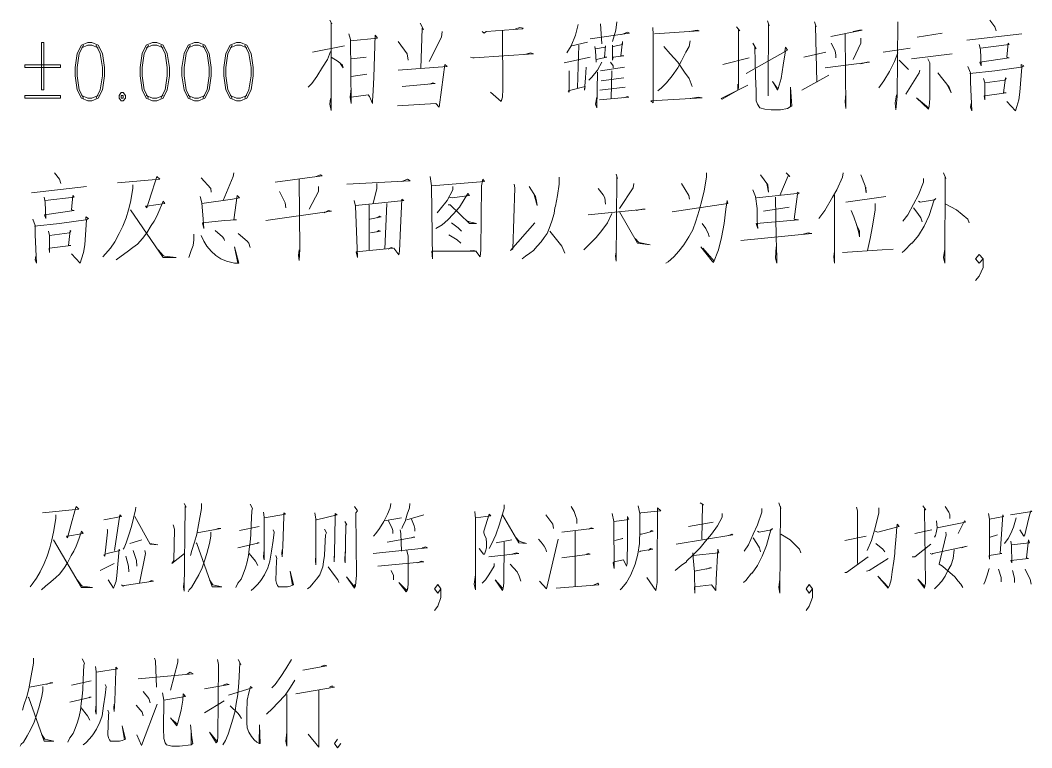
# Model space of a CAD drawing. Header units: millimetres. Extents: x 0 to 586, y 0 to 414.
# Drawn here: x 455.6 to 509.2, y 320.6 to 359.1 of the extents above; entities that cross this region are included whole.
import ezdxf

# ---------------------------------------------------------------- set-up
doc = ezdxf.new("R2010")
doc.units = ezdxf.units.MM

msp = doc.modelspace()

# ---------------------------------------------------------------- linework, layer by layer
at = {"color": 0, "lineweight": 0}
for points in [[(472.016667, 359.120722), (472.115444, 358.930222), (472.080167, 358.969028), (472.080167, 354.33), (472.016667, 354.668667), (472.048417, 354.968528)], [(487.217861, 359.043111), (487.150833, 358.591556), (486.985028, 357.988306)], [(495.183583, 359.081917), (495.285889, 358.817333), (495.250611, 358.891417), (495.218861, 355.684667), (495.218861, 355.120222), (495.218861, 355.571778)], [(497.674194, 359.043111), (497.772972, 358.778528), (497.741222, 358.817333), (497.80825, 355.836361)], [(502.090972, 359.043111), (502.055694, 355.081417), (501.992194, 354.365278), (501.956917, 354.74275), (502.023944, 355.159028)], [(506.969889, 359.120722), (507.238, 358.778528), (507.3015, 358.55275)], [(476.796806, 358.969028), (476.962611, 358.630361), (476.895583, 358.704444), (476.828556, 356.556028)], [(477.957444, 358.517472), (477.925694, 358.214083), (477.262472, 356.929972)], [(480.084694, 358.517472), (480.183472, 358.439861), (480.28225, 358.517472), (480.314, 358.517472), (482.208417, 358.665639), (482.240167, 358.704444), (482.074361, 358.74325), (481.841528, 358.665639)], [(481.146556, 358.55275), (481.178306, 355.458889), (481.146556, 355.046139), (481.079528, 354.820361), (480.515083, 355.310722), (481.079528, 354.820361), (481.111278, 354.93325)], [(485.157639, 358.891417), (485.023583, 358.326972), (484.794278, 357.759), (484.561444, 357.385056)], [(485.789111, 358.136472), (487.881083, 358.439861), (487.782306, 358.478667), (487.482444, 358.365778)], [(486.353556, 358.930222), (486.420583, 357.875417)], [(489.10875, 358.74325), (489.1405, 358.365778), (489.1405, 354.74275), (489.009972, 354.855639), (491.733417, 355.007333), (491.532333, 355.042611), (491.101944, 354.968528)], [(489.207528, 358.401056), (491.564083, 358.55275), (491.465306, 358.591556), (491.066667, 358.513944)], [(493.557278, 358.778528), (493.723083, 358.55275), (493.656056, 358.626833), (493.656056, 355.497694), (493.624306, 355.723472), (493.624306, 355.420083), (492.795278, 354.929722), (492.72825, 354.968528), (494.157, 355.684667)], [(498.5385, 358.252889), (500.196556, 358.591556), (500.066028, 358.591556), (499.734417, 358.513944)], [(473.0115, 358.404583), (473.110278, 358.101194), (473.145556, 354.703944), (473.078528, 355.046139), (473.145556, 355.497694)], [(473.110278, 358.027111), (474.539028, 358.175278), (474.404972, 358.326972), (474.337944, 356.100944), (474.306194, 355.384806), (474.274444, 354.855639), (474.274444, 354.703944), (474.105111, 355.081417), (474.041611, 355.159028), (473.145556, 355.046139)], [(475.632639, 357.988306), (476.098306, 357.34625), (476.165333, 357.007583)], [(484.826028, 357.759), (485.655056, 357.9495)], [(486.985028, 357.797806), (486.985028, 357.007583), (487.016778, 357.15575), (487.581222, 357.233361), (487.415417, 357.233361), (487.514194, 357.988306), (487.514194, 357.836611), (487.016778, 357.723722)], [(491.101944, 358.023583), (491.034917, 357.723722), (490.869111, 357.420333), (490.636278, 356.968778), (490.435194, 356.591306), (490.138861, 356.175028), (489.839, 355.797556), (489.574417, 355.5365), (489.373333, 355.384806)], [(499.3005, 358.401056), (499.335778, 354.439361), (499.3005, 354.816833), (499.335778, 355.233111)], [(500.133056, 358.175278), (500.133056, 357.910694), (499.734417, 357.042861)], [(503.121083, 358.214083), (504.447528, 358.439861)], [(505.742222, 358.062389), (508.663222, 358.401056)], [(458.960361, 357.797806), (458.738111, 357.353306), (458.62875, 356.616), (458.62875, 356.1715), (458.738111, 355.430667), (458.960361, 354.989694)], [(459.736472, 357.649639), (459.404861, 357.797806), (459.182611, 357.797806), (458.847472, 357.649639)], [(459.627111, 354.989694), (459.845833, 355.430667), (459.958722, 356.1715), (459.958722, 356.616), (459.845833, 357.353306), (459.627111, 357.797806)], [(462.399944, 357.797806), (462.177694, 357.353306), (462.064806, 356.616), (462.064806, 356.1715), (462.177694, 355.430667), (462.399944, 354.989694)], [(463.176056, 357.649639), (462.840917, 357.797806), (462.618667, 357.797806), (462.287056, 357.649639)], [(463.063167, 354.989694), (463.285417, 355.430667), (463.398306, 356.1715), (463.398306, 356.616), (463.285417, 357.353306), (463.063167, 357.797806)], [(464.615389, 357.797806), (464.393139, 357.353306), (464.283778, 356.616), (464.283778, 356.1715), (464.393139, 355.430667), (464.615389, 354.989694)], [(465.3915, 357.649639), (465.059889, 357.797806), (464.837639, 357.797806), (464.506028, 357.649639)], [(465.282139, 354.989694), (465.504389, 355.430667), (465.61375, 356.1715), (465.61375, 356.616), (465.504389, 357.353306), (465.282139, 357.797806)], [(466.834361, 357.797806), (466.612111, 357.353306), (466.50275, 356.616), (466.50275, 356.1715), (466.612111, 355.430667), (466.834361, 354.989694)], [(467.610472, 357.649639), (467.278861, 357.797806), (467.056611, 357.797806), (466.725, 357.649639)], [(467.501111, 354.989694), (467.723361, 355.430667), (467.832722, 356.1715), (467.832722, 356.616), (467.723361, 357.353306), (467.501111, 357.797806)], [(472.048417, 357.459139), (471.882611, 357.046389), (471.618028, 356.630111), (471.318167, 356.13975), (471.053583, 355.762278), (470.8525, 355.571778)], [(471.085333, 357.420333), (472.778667, 357.762528)], [(479.453222, 357.159278), (479.58375, 357.120472), (479.650778, 357.120472), (482.804611, 357.34625), (482.638806, 357.385056), (482.338944, 357.307444)], [(485.192917, 357.797806), (485.125889, 355.5365)], [(486.053694, 357.723722), (486.088972, 357.497944), (486.120722, 356.894694), (486.120722, 357.042861), (486.685167, 357.15575), (486.551111, 357.15575), (486.618139, 357.759), (486.586389, 357.684917), (486.088972, 357.610833)], [(489.704944, 357.723722), (490.040083, 357.34625), (490.435194, 356.894694), (490.802083, 356.365528), (491.034917, 356.026861), (491.200722, 355.610583)], [(494.054694, 356.287917), (496.245444, 357.533222), (496.146667, 357.684917), (496.114917, 357.459139), (496.146667, 357.497944), (496.016139, 356.743), (495.913833, 356.026861), (495.748028, 355.497694), (495.716278, 355.420083), (495.451694, 355.875167), (495.716278, 355.497694)], [(494.421583, 357.910694), (494.587389, 357.610833), (494.520361, 357.684917), (494.555639, 356.13975), (494.587389, 355.384806), (494.587389, 354.855639), (494.654417, 354.668667), (494.784944, 354.478167), (495.053056, 354.404083), (495.384667, 354.365278), (495.882083, 354.365278), (496.245444, 354.439361), (496.478278, 354.591056), (496.414778, 355.571778), (496.414778, 354.55225), (496.34775, 354.516972)], [(498.273917, 357.420333), (497.10975, 357.15575)], [(498.57025, 357.910694), (498.771333, 357.497944), (498.803083, 357.268639), (498.803083, 357.120472)], [(502.090972, 357.385056), (501.925167, 356.929972), (501.660583, 356.400806), (501.360722, 355.910444), (501.096139, 355.5365)], [(501.325444, 357.420333), (502.754194, 357.646111)], [(506.405444, 357.836611), (506.472472, 357.572028), (506.50775, 356.704194), (506.440722, 356.894694), (508, 357.120472), (507.865944, 357.15575), (507.932972, 357.910694), (508, 357.836611), (506.472472, 357.646111)], [(472.080167, 357.159278), (472.447056, 356.929972), (472.679889, 356.743), (472.711639, 356.591306), (472.581111, 356.817083)], [(473.145556, 357.081667), (473.939306, 357.159278)], [(485.789111, 357.15575), (484.427389, 356.855889)], [(486.420583, 356.894694), (486.18775, 356.478417), (485.887889, 356.100944), (485.722083, 355.94925)], [(486.882722, 356.894694), (487.016778, 356.704194), (487.016778, 356.591306)], [(492.827028, 356.778278), (494.2205, 357.120472)], [(498.238639, 356.591306), (500.595194, 356.894694), (500.464667, 356.894694), (500.133056, 356.817083)], [(502.158, 357.007583), (502.655417, 356.517222)], [(502.821222, 357.081667), (504.980222, 357.34625)], [(503.685528, 357.081667), (503.784306, 356.855889), (503.784306, 354.968528), (503.749028, 354.55225), (503.717278, 354.404083), (503.085806, 355.007333), (503.717278, 354.478167)], [(475.632639, 356.478417), (478.222028, 356.668917), (478.0915, 356.781806), (477.925694, 355.423611), (477.791639, 354.516972), (477.625833, 354.703944), (475.600889, 354.591056)], [(484.691972, 356.439611), (484.691972, 355.307194), (484.628472, 355.384806), (485.524528, 355.610583), (485.48925, 355.420083), (485.556278, 356.062139), (485.588028, 356.630111)], [(486.18775, 356.365528), (486.152472, 354.478167), (486.088972, 354.668667), (486.152472, 355.042611)], [(486.353556, 356.439611), (487.6165, 356.630111)], [(486.94975, 356.439611), (486.918, 354.968528)], [(503.251611, 356.478417), (503.219861, 356.326722), (502.521361, 355.194306)], [(504.214694, 356.326722), (504.814417, 355.571778), (504.913194, 355.271917), (504.680361, 355.762278)], [(505.975056, 354.703944), (505.943306, 354.516972), (506.006806, 354.326472), (505.943306, 355.836361), (505.943306, 356.326722), (505.80925, 356.665389)], [(505.908028, 356.287917), (507.238, 356.439611), (508.631472, 356.630111), (508.631472, 356.778278), (508.765528, 356.704194), (508.663222, 356.630111), (508.564444, 355.307194), (508.497417, 354.894444), (508.398639, 354.55225), (508.331611, 354.326472), (507.865944, 354.816833)], [(473.145556, 356.13975), (473.974583, 356.252639)], [(475.833722, 355.610583), (477.594083, 355.762278), (477.460028, 355.801083), (477.294222, 355.723472)], [(486.385306, 355.910444), (487.581222, 356.062139)], [(497.010972, 355.420083), (498.439722, 356.213833)], [(506.638278, 356.026861), (506.705306, 355.797556), (506.705306, 354.894444), (506.673556, 355.120222), (506.705306, 355.120222), (507.834194, 355.271917), (507.700139, 355.271917), (507.802444, 356.062139), (507.834194, 356.026861), (507.767167, 355.94925), (506.705306, 355.797556)], [(487.64825, 355.571778), (486.318278, 355.420083)], [(458.847472, 355.134333), (459.182611, 354.989694), (459.404861, 354.989694), (459.736472, 355.134333)], [(462.287056, 355.134333), (462.618667, 354.989694), (462.840917, 354.989694), (463.176056, 355.134333)], [(464.506028, 355.134333), (464.837639, 354.989694), (465.059889, 354.989694), (465.3915, 355.134333)], [(466.725, 355.134333), (467.056611, 354.989694), (467.278861, 354.989694), (467.610472, 355.134333)], [(486.286528, 354.894444), (487.845806, 355.042611), (487.782306, 355.081417), (487.581222, 355.007333)], [(457.432833, 351.031528), (457.697417, 350.692861), (457.764444, 350.463556)], [(466.926083, 351.031528), (466.894333, 350.841028), (466.361639, 349.560444)], [(487.179056, 350.953917), (487.246083, 350.728139), (487.214333, 350.80575), (487.179056, 346.353694), (487.147306, 346.618278), (487.179056, 346.844056)], [(491.959194, 351.031528), (491.959194, 350.80575), (491.828667, 350.086083), (491.729889, 349.634528), (491.564083, 349.031278), (491.39475, 348.466833), (491.228944, 348.01175), (491.031389, 347.634278), (490.766806, 347.221528), (490.498694, 346.879333), (490.234111, 346.579472), (489.93425, 346.314889), (489.803722, 346.240806)], [(496.178417, 351.031528), (496.375972, 350.841028), (496.277194, 350.879833), (495.846806, 349.825028)], [(499.198194, 351.031528), (499.166444, 350.80575), (498.866583, 350.124889), (498.63375, 349.747417), (498.235111, 349.031278), (497.9035, 348.615)], [(504.511028, 351.031528), (504.645083, 350.728139), (504.609806, 350.841028), (504.578056, 346.240806), (504.511028, 346.540667), (504.578056, 346.992222)], [(460.752472, 350.502361), (463.01025, 350.692861), (462.844444, 350.841028), (462.777417, 350.61525), (462.544583, 349.899111), (462.31175, 349.182972), (462.244722, 349.257056), (462.31175, 349.257056), (463.274833, 349.40875), (463.176056, 349.521639), (463.01025, 349.105361), (462.844444, 348.727889), (462.710389, 348.466833), (462.544583, 348.237528), (462.31175, 347.860056), (462.078917, 347.560194), (461.814333, 347.256806), (461.5815, 347.069833), (461.281639, 346.844056), (460.950028, 346.618278), (460.685444, 346.427778)], [(465.201, 350.766944), (465.698417, 350.2025), (465.730167, 350.012)], [(469.116833, 350.541167), (471.607444, 350.879833), (471.508667, 350.918639), (471.275833, 350.841028)], [(470.379778, 350.692861), (470.411528, 346.992222), (470.379778, 346.388972), (470.348028, 346.653556), (470.379778, 346.956944)], [(472.902139, 350.428278), (476.257056, 350.61525), (476.123, 350.692861), (475.826667, 350.576444)], [(474.496694, 350.463556), (474.496694, 350.2025), (474.299139, 349.40875)], [(477.318917, 350.841028), (477.385944, 350.350667), (477.452972, 346.466583), (477.417694, 346.879333), (479.77425, 346.879333), (479.608444, 346.918139), (479.276833, 346.879333)], [(477.417694, 350.350667), (480.208167, 350.576444), (480.109389, 350.692861), (480.042361, 350.350667), (480.007083, 346.956944), (479.975333, 346.579472), (479.7425, 346.879333)], [(481.767444, 350.428278), (481.802722, 350.237778), (481.700417, 346.992222), (481.569889, 346.918139), (482.864583, 348.389222)], [(484.159278, 350.80575), (484.159278, 350.502361), (484.159278, 350.428278), (484.0605, 349.825028), (483.958194, 349.257056), (483.926444, 349.182972), (483.891167, 348.879583), (483.760639, 348.466833), (483.626583, 348.089361), (483.527806, 347.824778), (483.362, 347.599), (483.196194, 347.369694), (482.995111, 347.143917), (482.797556, 346.918139), (482.596472, 346.766444), (482.367167, 346.618278), (482.201361, 346.466583)], [(488.110389, 350.463556), (488.075111, 350.237778), (487.344861, 349.144167)], [(491.063139, 349.634528), (491.031389, 349.825028), (490.63275, 350.463556)], [(494.816694, 350.918639), (495.215333, 350.389472), (495.247083, 350.012), (495.148306, 350.463556)], [(500.129528, 350.918639), (500.362361, 350.350667), (500.425861, 349.973194), (500.394111, 350.276583)], [(503.449167, 350.728139), (503.449167, 350.541167), (503.181056, 349.860306), (502.916472, 349.369944), (502.620139, 348.8055), (502.352028, 348.466833)], [(456.201639, 349.973194), (459.126167, 350.315389)], [(461.5815, 350.389472), (461.5815, 350.2025), (461.447444, 349.482833), (461.348667, 349.070083), (461.218139, 348.653806), (461.048806, 348.20225), (460.85125, 347.824778), (460.618417, 347.369694), (460.385583, 347.031028), (460.121, 346.731167), (459.986944, 346.579472)], [(469.349667, 350.050806), (469.649528, 349.447556), (469.681278, 349.182972)], [(471.409889, 350.315389), (471.409889, 350.050806), (470.912472, 349.105361)], [(478.349028, 349.747417), (478.479556, 349.708611), (479.410889, 349.825028), (479.312111, 349.937917), (478.878194, 349.21825), (478.546583, 348.840778), (478.25025, 348.540917), (477.950389, 348.276333), (477.618778, 348.089361)], [(478.514833, 350.315389), (478.514833, 350.124889), (478.214972, 349.560444), (477.851611, 349.105361), (477.685806, 348.918389)], [(482.564722, 350.315389), (482.896333, 349.786222), (482.963361, 349.521639), (482.995111, 349.295861), (482.829306, 349.860306)], [(486.215972, 350.2025), (486.484083, 349.860306), (486.582861, 349.708611), (486.614611, 349.369944)], [(494.418056, 350.124889), (494.552111, 349.786222), (494.650889, 349.144167), (494.650889, 348.502111), (494.682639, 348.089361), (494.583861, 348.350417), (496.841639, 348.540917), (496.608806, 348.579722), (496.774611, 349.899111), (496.873389, 349.973194), (496.774611, 350.012), (496.742861, 349.937917), (494.615611, 349.708611)], [(456.868389, 349.747417), (456.931889, 349.482833), (456.967167, 348.615), (456.900139, 348.8055), (458.459417, 349.031278), (458.328889, 349.070083), (458.395917, 349.825028), (458.459417, 349.747417), (456.931889, 349.560444)], [(465.133972, 349.786222), (465.23275, 349.447556), (465.299778, 348.579722), (465.335056, 348.089361), (465.268028, 348.389222), (466.428667, 348.502111), (467.060139, 348.540917), (466.926083, 348.540917), (467.091889, 349.825028), (467.225944, 349.708611), (466.859056, 349.634528), (465.23275, 349.40875)], [(473.300778, 349.560444), (473.367806, 349.257056), (473.434833, 347.482583), (473.466583, 346.540667), (473.399556, 346.844056), (475.361, 347.031028), (475.262222, 347.069833), (475.092889, 346.992222)], [(475.39275, 347.031028), (475.657333, 346.692361), (475.692611, 346.879333), (475.759639, 348.124639), (475.826667, 349.634528), (475.925444, 349.560444), (474.429667, 349.40875), (473.367806, 349.295861)], [(475.029389, 349.40875), (474.927083, 346.992222)], [(491.662861, 347.108639), (492.259056, 346.353694), (492.326083, 346.276083), (492.590667, 346.956944), (492.756472, 347.599), (492.890528, 348.350417), (492.989306, 349.105361), (493.056333, 349.560444), (493.088083, 349.40875), (490.135333, 348.957194)], [(495.613972, 349.747417), (495.645722, 347.599), (495.681, 346.540667), (495.681, 346.240806), (495.613972, 346.501861), (495.645722, 347.108639)], [(498.732528, 349.860306), (498.732528, 346.240806), (498.700778, 346.579472), (498.732528, 346.879333)], [(499.33225, 349.482833), (501.455972, 349.786222)], [(500.891528, 349.40875), (500.891528, 349.070083), (500.757472, 348.20225), (500.626944, 347.560194), (500.492889, 346.918139)], [(503.181056, 349.521639), (503.283361, 349.482833), (504.045361, 349.595722), (504.112389, 349.673333), (504.013611, 349.595722), (503.7455, 348.766694), (503.480917, 348.20225), (503.181056, 347.711889), (502.849444, 347.295611), (502.817694, 347.295611), (502.450806, 346.918139), (502.320278, 346.80525)], [(504.645083, 349.369944), (505.209528, 349.070083), (505.805722, 348.579722), (505.87275, 348.389222)], [(461.447444, 349.070083), (463.176056, 346.540667), (463.871028, 346.540667), (463.243083, 346.618278), (463.176056, 346.653556), (462.911472, 346.956944)], [(468.619417, 348.502111), (472.104861, 348.992472), (471.939056, 349.031278), (471.70975, 348.918389)], [(474.098056, 349.334667), (474.098056, 346.956944)], [(478.282, 349.334667), (478.380778, 349.334667), (479.410889, 348.350417), (479.77425, 348.350417), (479.410889, 348.428028), (479.245083, 348.502111)], [(486.946222, 348.879583), (486.713389, 348.389222), (486.417056, 347.976472), (486.117194, 347.599), (485.817333, 347.295611), (485.5845, 347.069833), (485.453972, 346.956944)], [(485.686806, 348.8055), (488.706583, 349.105361), (488.572528, 349.105361), (488.240917, 349.031278)], [(487.344861, 348.957194), (488.307944, 347.295611), (488.971167, 347.221528), (488.374972, 347.334417), (488.177417, 347.560194)], [(494.9825, 348.992472), (496.344222, 349.21825)], [(499.628583, 349.031278), (499.762639, 348.692611), (499.928444, 348.237528), (500.027222, 347.860056), (500.0625, 347.634278), (500.0625, 347.937667), (499.896694, 348.276333)], [(502.916472, 349.182972), (503.149306, 348.879583), (503.315111, 348.653806), (503.382139, 348.428028)], [(456.434472, 346.618278), (456.402722, 346.427778), (456.46975, 346.240806), (456.402722, 347.747167), (456.402722, 348.237528), (456.268667, 348.579722)], [(456.367444, 348.20225), (457.697417, 348.350417), (459.090889, 348.540917), (459.090889, 348.692611), (459.224944, 348.615), (459.126167, 348.540917), (459.023861, 347.221528), (458.960361, 346.80525), (458.858056, 346.466583), (458.791028, 346.240806), (458.328889, 346.731167)], [(474.133333, 348.579722), (474.729528, 348.692611), (474.63075, 348.727889), (474.528444, 348.653806)], [(478.447806, 348.389222), (478.814694, 348.124639), (478.9805, 347.937667)], [(491.729889, 348.350417), (491.927444, 348.089361), (492.0615, 347.785972), (492.09325, 347.634278)], [(457.101222, 347.937667), (457.164722, 347.711889), (457.164722, 346.80525), (457.132972, 347.031028), (457.164722, 347.031028), (458.293611, 347.182722), (458.163083, 347.182722), (458.261861, 347.976472), (458.293611, 347.937667), (458.226583, 347.860056), (457.164722, 347.711889)], [(464.802361, 347.785972), (464.802361, 347.482583), (464.770611, 347.182722), (464.668306, 346.918139), (464.569528, 346.653556), (464.537778, 346.540667)], [(465.93125, 347.976472), (466.329889, 347.634278), (466.396917, 347.560194), (466.428667, 347.447306)], [(467.158917, 347.824778), (467.624583, 347.4085), (467.723361, 347.295611), (467.790389, 347.069833)], [(474.165083, 347.860056), (474.697778, 347.937667), (474.595472, 347.976472), (474.496694, 347.898861)], [(478.31375, 347.747167), (478.747667, 347.482583), (478.945222, 347.295611)], [(484.455611, 346.766444), (484.289806, 347.143917), (483.661861, 347.937667)], [(493.786583, 347.447306), (497.540139, 347.824778), (497.339056, 347.860056), (497.074472, 347.785972)], [(465.201, 347.711889), (465.335056, 347.4085), (465.500861, 347.143917), (465.730167, 346.879333), (465.963, 346.653556), (466.231111, 346.466583), (466.527444, 346.353694), (466.961361, 346.240806), (467.194194, 346.240806), (466.961361, 347.108639), (467.127167, 346.240806), (467.158917, 346.240806)], [(491.761639, 347.031028), (492.357833, 346.353694), (492.326083, 346.353694)], [(499.166444, 346.80525), (501.258417, 346.956944), (501.854611, 346.992222)], [(506.606528, 346.466583), (506.405444, 346.240806), (506.204361, 346.466583), (506.405444, 346.695889), (506.606528, 346.466583), (506.606528, 346.0115), (506.405444, 345.556417), (506.204361, 345.327111)], [(456.783722, 333.011639), (458.706361, 333.198611), (458.56525, 333.350306), (458.508806, 333.124528), (458.31125, 332.408389), (458.113694, 331.69225), (458.05725, 331.766333), (458.113694, 331.766333), (458.935667, 331.918028), (458.851, 332.030917), (458.706361, 331.614639), (458.56525, 331.237167), (458.452361, 330.972583), (458.31125, 330.746806), (458.113694, 330.369333), (457.916139, 330.069472), (457.690361, 329.766083), (457.492806, 329.579111), (457.235278, 329.353333), (456.953056, 329.124028), (456.727278, 328.937056)], [(461.736722, 333.3115), (461.7085, 333.163333), (461.510944, 332.2955), (461.366306, 331.840417), (461.225194, 331.427667), (461.112306, 331.163083), (461.055861, 331.085472)], [(464.283778, 333.502), (464.396667, 333.3115), (464.340222, 333.350306), (464.283778, 328.859444), (464.255556, 329.08875), (464.283778, 329.388611)], [(465.215111, 333.502), (465.215111, 333.237417), (465.045778, 332.369583), (464.961111, 331.879222), (464.848222, 331.462944), (464.707111, 331.011389), (464.622444, 330.746806)], [(467.790389, 333.463194), (467.903278, 333.237417), (467.875056, 333.124528), (467.846833, 332.369583), (467.818611, 331.840417), (467.790389, 331.462944), (467.733944, 331.085472), (467.705722, 330.746806), (467.621056, 330.408139), (467.536389, 330.10475), (467.4235, 329.766083), (467.310611, 329.5015), (467.141278, 329.275722), (467.028389, 329.049944)], [(473.307833, 333.350306), (473.477167, 333.124528), (473.3925, 333.011639), (473.420722, 329.692), (473.3925, 329.353333), (473.364278, 329.124028), (473.307833, 329.011139), (472.8845, 329.614389), (473.307833, 329.08875), (473.336056, 329.236917)], [(475.234, 333.502), (475.205778, 333.276222), (475.064667, 332.937556), (474.863583, 332.560083), (474.637806, 332.182611), (474.44025, 331.918028), (474.327361, 331.766333)], [(476.253528, 333.502), (476.221778, 333.276222), (476.108889, 332.937556), (475.996, 332.560083), (475.883111, 332.330778), (475.826667, 332.182611)], [(481.245333, 333.427917), (481.245333, 333.237417), (480.991333, 332.408389), (480.793778, 331.840417), (480.596222, 331.388861), (480.451583, 331.124278)], [(484.783694, 333.350306), (484.953028, 333.085722), (485.037694, 332.821139), (485.094139, 332.672972), (485.094139, 332.443667)], [(488.34675, 333.389111), (488.431417, 332.972833), (488.431417, 332.105), (488.403194, 331.388861), (488.318528, 330.824417), (488.177417, 330.29525), (487.951639, 329.727278), (487.725861, 329.314528), (487.471861, 329.011139), (487.387194, 328.937056)], [(488.459639, 332.972833), (488.487861, 333.011639), (489.535611, 333.124528), (489.366278, 333.276222), (489.366278, 333.011639), (489.338056, 330.217639), (489.338056, 329.692), (489.338056, 329.314528), (489.281611, 328.89825), (488.801833, 329.579111)], [(491.631111, 333.540806), (491.800444, 333.427917), (491.744, 333.427917), (491.715778, 331.614639)], [(495.790361, 333.540806), (495.90325, 333.237417), (495.875028, 333.350306), (495.846806, 328.746556), (495.790361, 329.049944), (495.846806, 329.5015)], [(499.907278, 333.3115), (499.963722, 333.124528), (499.963722, 330.334056)], [(501.096139, 333.276222), (501.096139, 333.011639), (500.895056, 332.217889), (500.6975, 331.540556), (500.471722, 331.011389)], [(503.413889, 333.389111), (503.583222, 333.163333), (503.498556, 333.198611), (503.555, 329.275722), (503.526778, 329.124028), (503.498556, 329.011139), (503.159889, 329.5015), (503.498556, 329.124028)], [(504.60275, 333.350306), (504.800306, 333.050444), (504.85675, 332.89875), (504.85675, 332.70825)], [(457.492806, 332.89875), (457.492806, 332.70825), (457.376389, 331.992111), (457.291722, 331.579361), (457.178833, 331.163083), (457.037722, 330.711528), (456.868389, 330.334056), (456.670833, 329.878972), (456.473278, 329.540306), (456.2475, 329.236917), (456.134611, 329.08875)], [(460.036333, 332.634167), (460.971194, 332.821139), (460.886528, 332.89875), (460.604306, 331.011389)], [(461.680278, 332.821139), (462.498722, 331.350056), (462.897361, 331.314778), (462.4705, 331.388861)], [(468.499472, 333.050444), (468.527694, 332.785861), (468.527694, 330.8985), (468.527694, 330.521028), (468.499472, 330.672722), (468.527694, 331.050194)], [(468.555917, 332.747056), (469.660111, 332.937556), (469.575444, 333.011639), (469.575444, 332.821139), (469.515472, 331.237167), (469.48725, 330.672722), (469.459028, 330.859694), (469.48725, 331.050194)], [(471.215861, 333.011639), (471.272306, 332.672972), (471.272306, 330.785611), (471.272306, 330.672722), (471.272306, 330.256444), (471.244083, 330.482222), (471.272306, 330.746806)], [(471.300528, 332.634167), (472.404722, 332.89875), (472.291833, 332.972833), (472.291833, 332.785861), (472.263611, 330.859694), (472.235389, 330.408139), (472.235389, 330.521028), (472.263611, 330.937306)], [(474.891806, 332.595361), (475.798444, 332.747056)], [(476.080667, 332.634167), (476.987306, 332.89875)], [(479.689583, 333.085722), (479.717806, 332.70825), (479.717806, 328.937056), (479.661361, 329.236917), (479.717806, 329.727278)], [(479.746028, 332.747056), (480.539778, 332.859944), (480.451583, 332.937556), (480.169361, 332.030917), (480.169361, 331.953306), (480.197583, 331.840417), (480.28225, 331.653444), (480.310472, 331.427667), (480.310472, 331.163083), (480.254028, 330.972583), (480.197583, 330.824417), (480.141139, 330.824417), (479.915361, 331.124278)], [(481.160667, 332.89875), (482.010861, 331.427667), (482.434194, 331.388861), (482.039083, 331.50175), (481.838, 331.727528)], [(483.453722, 332.89875), (483.707722, 332.560083), (483.820611, 332.408389), (483.848833, 332.182611)], [(486.960333, 332.972833), (487.045, 332.560083), (487.073222, 330.069472), (487.016778, 330.369333), (487.073222, 330.408139), (487.556528, 330.521028), (487.725861, 330.182361), (487.754083, 330.334056), (487.782306, 331.579361), (487.782306, 332.821139), (487.83875, 332.672972), (487.725861, 332.634167), (487.073222, 332.560083)], [(492.79175, 332.972833), (492.79175, 332.785861), (492.534222, 332.330778), (492.223778, 331.879222), (491.913333, 331.50175), (491.631111, 331.163083), (491.260694, 330.785611), (490.893806, 330.446944), (490.893806, 330.408139), (490.611583, 330.217639), (490.301139, 329.956583)], [(494.883722, 333.237417), (494.883722, 333.050444), (494.657944, 332.369583), (494.432167, 331.879222), (494.178167, 331.314778), (493.948861, 330.972583)], [(506.895806, 332.972833), (506.95225, 332.672972), (506.95225, 331.579361), (506.95225, 330.559833), (506.924028, 330.746806), (507.601361, 330.859694), (507.516694, 330.859694), (507.657806, 332.89875), (507.689556, 332.821139), (506.95225, 332.672972)], [(508.366889, 332.747056), (508.225778, 332.256694), (508.084667, 331.918028), (507.943556, 331.653444), (507.746, 331.388861)], [(508.056444, 332.89875), (509.188861, 333.085722), (509.132417, 333.124528), (509.04775, 332.821139), (508.874889, 332.069722), (508.818444, 331.840417), (508.762, 331.766333), (508.564444, 332.105)], [(463.715806, 332.369583), (463.77225, 332.143806), (463.744028, 330.482222), (463.631139, 330.334056), (464.312, 330.859694)], [(467.225944, 332.069722), (468.273694, 332.2955)], [(472.799833, 332.560083), (472.912722, 332.369583), (472.856278, 332.369583), (472.828056, 330.369333), (472.799833, 330.482222), (472.828056, 330.937306)], [(475.121111, 332.595361), (475.318667, 332.182611), (475.346889, 332.069722), (475.346889, 331.918028)], [(476.338194, 332.672972), (476.479306, 332.330778), (476.507528, 332.182611), (476.507528, 332.030917)], [(484.300389, 331.992111), (485.602139, 332.143806), (485.972556, 332.182611), (485.856139, 332.217889), (485.715028, 332.143806)], [(491.006694, 332.2955), (492.308444, 332.521278)], [(500.895056, 332.030917), (501.039694, 331.992111), (502.168583, 332.2955), (502.055694, 332.408389), (502.027472, 332.069722), (502.027472, 331.992111), (501.942806, 330.972583), (501.942806, 330.859694), (501.886361, 330.446944), (501.801694, 329.878972), (501.74525, 329.466222), (501.660583, 329.162833), (501.575917, 329.011139), (501.039694, 329.653194), (501.604139, 329.049944)], [(504.151194, 332.595361), (504.179417, 332.217889), (504.122972, 331.953306), (504.09475, 331.805139), (504.038306, 331.727528)], [(504.179417, 332.217889), (505.678722, 332.521278), (505.622278, 332.595361), (505.283611, 331.918028)], [(460.209194, 332.143806), (460.237417, 332.105), (460.237417, 331.992111), (460.092778, 330.711528), (460.036333, 330.785611), (460.209194, 330.859694), (460.886528, 331.011389), (460.858306, 331.085472), (460.717194, 329.692), (460.688972, 329.388611), (460.604306, 329.162833), (460.547861, 329.011139), (460.265639, 329.466222)], [(465.698417, 331.992111), (465.698417, 331.766333), (465.641972, 331.388861), (465.500861, 330.859694), (465.384444, 330.521028), (465.243333, 330.10475), (465.074, 329.727278), (464.876444, 329.388611), (464.678889, 329.049944), (464.566, 328.937056), (464.509556, 328.824167)], [(464.989333, 331.953306), (466.234639, 332.182611), (466.093528, 332.182611), (465.895972, 332.105)], [(469.007472, 332.105), (469.063917, 331.992111), (469.007472, 331.540556), (468.922806, 330.972583), (468.838139, 330.446944), (468.72525, 330.10475), (468.555917, 329.727278), (468.358361, 329.427417), (468.189028, 329.236917), (467.987944, 329.011139), (467.846833, 328.89825)], [(471.723861, 332.143806), (471.83675, 331.953306), (471.780306, 331.840417), (471.752083, 331.163083), (471.723861, 330.746806), (471.667417, 330.408139), (471.639194, 330.143556), (471.554528, 329.917778), (471.469861, 329.727278), (471.300528, 329.5015), (471.131194, 329.275722), (470.961861, 329.08875), (470.817222, 328.975861)], [(475.036444, 331.462944), (476.507528, 331.727528), (476.422861, 331.727528), (476.338194, 331.69225)], [(475.742, 332.105), (475.770222, 331.918028), (475.798444, 330.972583)], [(485.009472, 332.030917), (485.009472, 329.124028)], [(488.459639, 331.879222), (488.516083, 331.879222), (489.1405, 332.030917), (489.055833, 332.069722), (488.971167, 332.030917)], [(490.357583, 331.350056), (493.356194, 331.840417), (493.29975, 331.879222), (493.130417, 331.805139)], [(494.657944, 332.030917), (494.742611, 331.992111), (495.39525, 332.105), (495.451694, 332.182611), (495.367028, 332.105), (495.137722, 331.275972), (494.911944, 330.711528), (494.657944, 330.217639), (494.375722, 329.804889), (494.3475, 329.804889), (494.037056, 329.427417), (493.920639, 329.314528)], [(494.432167, 331.69225), (494.629722, 331.388861), (494.770833, 331.163083), (494.827278, 330.937306)], [(495.90325, 331.879222), (496.383028, 331.579361), (496.894556, 331.085472), (496.951, 330.8985)], [(499.282861, 331.540556), (500.415278, 331.766333)], [(502.990556, 331.918028), (503.897194, 332.105)], [(504.630972, 331.992111), (504.659194, 331.840417), (504.292306, 330.29525), (504.461639, 330.182361), (504.630972, 330.030667), (504.85675, 329.843694), (505.114278, 329.614389), (505.283611, 329.388611), (505.424722, 329.236917), (505.537611, 329.049944)], [(506.980472, 331.727528), (507.375583, 331.840417)], [(457.376389, 331.579361), (458.851, 329.049944), (459.443667, 329.049944), (458.907444, 329.124028), (458.851, 329.162833), (458.621694, 329.466222)], [(462.047167, 331.579361), (461.42275, 331.388861)], [(464.932889, 331.427667), (464.961111, 331.388861), (465.783083, 329.08875), (466.291083, 329.08875), (465.811306, 329.201639), (465.641972, 329.466222)], [(467.141278, 331.163083), (468.273694, 331.427667), (468.189028, 331.427667), (468.157278, 331.388861)], [(474.299139, 330.859694), (477.184861, 331.163083), (477.071972, 331.201889), (476.902639, 331.163083)], [(481.245333, 331.462944), (481.217111, 329.275722), (481.188889, 329.011139), (481.160667, 328.89825), (480.765556, 329.466222), (481.160667, 329.011139)], [(480.822, 331.427667), (481.640444, 331.579361)], [(483.055083, 331.614639), (483.196194, 331.462944), (483.369056, 331.237167), (483.453722, 331.085472), (483.481944, 330.937306)], [(483.111528, 329.388611), (483.481944, 328.975861), (484.102833, 331.614639)], [(487.101444, 331.540556), (487.528306, 331.653444), (487.500083, 331.653444)], [(488.403194, 330.937306), (488.459639, 330.972583), (489.112278, 331.085472), (488.999389, 331.124278), (488.8865, 331.011389)], [(500.923278, 331.388861), (501.293694, 331.085472), (501.406583, 330.937306)], [(502.849444, 330.672722), (502.990556, 330.672722), (503.84075, 331.350056)], [(503.812528, 330.859694), (503.897194, 330.824417), (503.953639, 330.859694), (505.763389, 331.237167), (505.622278, 331.201889), (505.481167, 331.163083)], [(508.084667, 331.50175), (508.112889, 331.275972), (508.141111, 330.369333), (508.084667, 330.482222), (509.019528, 330.595111), (508.903111, 330.633917), (509.019528, 331.579361), (509.075972, 331.427667), (508.112889, 331.314778)], [(461.196972, 330.711528), (461.338083, 330.182361), (461.366306, 329.878972)], [(461.595611, 331.011389), (461.764944, 330.482222), (461.793167, 330.182361)], [(462.2165, 331.011389), (462.244722, 330.859694), (461.934278, 329.275722)], [(467.733944, 330.859694), (468.072611, 330.446944), (468.189028, 330.217639)], [(469.148583, 330.746806), (469.205028, 330.595111), (469.176806, 330.482222), (469.148583, 329.427417), (469.176806, 329.275722), (469.23325, 329.162833), (469.289694, 329.08875), (469.402583, 329.08875), (469.773, 329.08875), (469.914111, 329.124028), (470.083444, 329.201639), (469.914111, 329.917778), (470.027, 329.162833)], [(476.080667, 331.011389), (476.165333, 330.711528), (476.165333, 329.275722), (476.137111, 329.011139), (476.108889, 328.89825), (476.052444, 328.824167), (475.657333, 329.314528), (476.080667, 328.89825), (476.137111, 329.049944)], [(480.423361, 330.672722), (482.010861, 330.859694), (481.897972, 330.8985), (481.640444, 330.824417)], [(484.300389, 330.633917), (485.517472, 330.785611), (485.799694, 330.824417), (485.715028, 330.859694), (485.602139, 330.824417)], [(491.232472, 330.8985), (491.260694, 330.633917), (491.320667, 329.878972), (491.348889, 328.746556), (491.320667, 329.08875), (492.223778, 329.201639), (492.449556, 328.89825), (492.477778, 329.466222), (492.562444, 331.085472), (492.618889, 330.8985), (491.260694, 330.746806)], [(499.282861, 329.843694), (499.367528, 329.843694), (500.528167, 330.672722)], [(500.4435, 329.917778), (500.584611, 329.956583), (501.575917, 330.595111)], [(505.086056, 331.050194), (505.029611, 330.595111), (504.913194, 330.256444), (504.743861, 329.956583), (504.60275, 329.653194), (504.433417, 329.388611), (504.207639, 329.162833), (504.038306, 328.975861)], [(459.838778, 329.956583), (460.576083, 330.334056)], [(471.921417, 330.143556), (472.263611, 329.692), (472.432944, 329.466222), (472.489389, 329.314528)], [(474.553139, 330.182361), (476.987306, 330.408139), (476.846194, 330.446944), (476.676861, 330.369333)], [(480.709111, 330.334056), (480.709111, 330.182361), (480.423361, 329.727278), (480.254028, 329.466222), (480.084694, 329.275722)], [(481.555778, 330.29525), (481.926194, 329.878972), (482.039083, 329.653194), (482.12375, 329.388611)], [(491.320667, 329.917778), (492.223778, 330.10475), (492.139111, 330.10475), (491.941556, 330.030667)], [(506.924028, 330.069472), (506.811139, 329.653194), (506.726472, 329.388611), (506.641806, 329.236917)], [(475.262222, 329.956583), (475.375111, 329.692), (475.375111, 329.466222)], [(507.432028, 330.030667), (507.573139, 329.579111), (507.573139, 329.353333)], [(508.169333, 329.956583), (508.282222, 329.540306), (508.282222, 329.314528)], [(508.846667, 330.030667), (509.019528, 329.653194), (509.104194, 329.5015), (509.160639, 329.236917)], [(460.971194, 329.201639), (461.055861, 329.124028), (461.112306, 329.162833), (462.668056, 329.388611), (462.555167, 329.427417), (462.414056, 329.353333)], [(477.893944, 328.975861), (477.724611, 328.746556), (477.55175, 328.975861), (477.724611, 329.205167), (477.893944, 328.975861), (477.893944, 328.520778), (477.724611, 328.062167), (477.55175, 327.836389)], [(483.989944, 329.011139), (486.254778, 329.201639), (486.198333, 329.275722), (485.944333, 329.162833)], [(497.575417, 328.975861), (497.402556, 328.746556), (497.233222, 328.975861), (497.402556, 329.205167), (497.575417, 328.975861), (497.575417, 328.520778), (497.402556, 328.062167), (497.233222, 327.836389)], [(456.318056, 325.314028), (456.318056, 325.049444), (456.148722, 324.181611), (456.064056, 323.69125), (455.951167, 323.274972), (455.806528, 322.823417), (455.721861, 322.558833)], [(458.893333, 325.275222), (459.006222, 325.049444), (458.978, 324.936556), (458.949778, 324.181611), (458.921556, 323.652444), (458.893333, 323.274972), (458.836889, 322.8975), (458.808667, 322.558833), (458.724, 322.220167), (458.639333, 321.916778), (458.526444, 321.578111), (458.410028, 321.313528), (458.240694, 321.08775), (458.127806, 320.861972)], [(462.713917, 325.314028), (462.770361, 325.162333), (462.826806, 323.765333)], [(463.959222, 325.275222), (463.959222, 325.08825), (463.560583, 323.617167)], [(466.051194, 325.239944), (466.107639, 324.975361), (466.079417, 321.161833), (466.051194, 320.900778), (465.99475, 320.823167), (465.627861, 321.391139), (466.022972, 320.900778)], [(467.155389, 325.239944), (467.2965, 324.975361), (467.240056, 325.049444), (467.183611, 323.994639), (467.127167, 323.387861), (467.0425, 322.8975), (466.986056, 322.520028), (466.873167, 322.068472), (466.732056, 321.616917), (466.619167, 321.27825), (466.474528, 320.936056), (466.333417, 320.710278)], [(469.984667, 325.239944), (469.674222, 324.746056), (469.420222, 324.333306), (469.10625, 323.917028), (468.936917, 323.730056)], [(459.598889, 324.862472), (459.627111, 324.597889), (459.627111, 322.710528), (459.627111, 322.333056), (459.598889, 322.48475), (459.627111, 322.862222)], [(459.655333, 324.559083), (460.759528, 324.746056), (460.674861, 324.823667), (460.674861, 324.633167), (460.618417, 323.049194), (460.590194, 322.48475), (460.561972, 322.671722), (460.590194, 322.862222)], [(470.577333, 324.671972), (471.850861, 324.89775), (471.70975, 324.936556), (471.540417, 324.862472)], [(461.863722, 324.220417), (464.777667, 324.485), (464.608333, 324.559083), (464.410778, 324.446194)], [(456.797833, 323.804139), (456.797833, 323.578361), (456.741389, 323.200889), (456.600278, 322.671722), (456.487389, 322.333056), (456.346278, 321.916778), (456.176944, 321.539306), (455.979389, 321.200639), (455.778306, 320.861972), (455.665417, 320.749083), (455.608972, 320.636194)], [(456.092278, 323.765333), (457.337583, 323.994639), (457.196472, 323.994639), (456.995389, 323.917028)], [(458.325361, 323.878222), (459.373111, 324.107528)], [(460.110417, 323.917028), (460.166861, 323.804139), (460.110417, 323.352583), (460.02575, 322.784611), (459.941083, 322.258972), (459.824667, 321.916778), (459.655333, 321.539306), (459.457778, 321.239444), (459.288444, 321.048944), (459.090889, 320.823167), (458.949778, 320.710278)], [(465.373861, 323.69125), (466.675611, 323.917028), (466.530972, 323.955833), (466.361639, 323.878222)], [(466.647389, 323.352583), (467.889167, 323.730056), (467.8045, 323.804139), (467.719833, 323.465472), (467.635167, 323.088), (467.606944, 322.445944), (467.606944, 322.146083), (467.606944, 321.8815), (467.635167, 321.616917), (467.719833, 321.391139), (467.860944, 321.161833), (468.005583, 320.974861), (468.146694, 320.861972), (468.259583, 320.787889), (468.316028, 320.787889), (468.287806, 321.768611), (468.259583, 320.787889)], [(470.154, 324.142806), (469.928222, 323.765333), (469.646, 323.352583), (469.247361, 322.936306), (468.965139, 322.636444), (468.654694, 322.333056)], [(470.210444, 323.426667), (472.2495, 323.765333), (472.108389, 323.804139), (472.136611, 323.842944), (471.9955, 323.765333)], [(456.035833, 323.239694), (456.064056, 323.200889), (456.8825, 320.900778), (457.394028, 320.900778), (456.910722, 321.013667), (456.741389, 321.27825)], [(458.240694, 322.975111), (459.373111, 323.239694), (459.288444, 323.239694), (459.260222, 323.200889)], [(462.117722, 323.539556), (462.428167, 323.162083), (462.484611, 322.936306)], [(464.636556, 321.768611), (464.693, 321.08775), (464.749444, 320.787889), (464.664778, 320.710278), (464.043889, 320.636194), (463.64525, 320.636194), (463.363028, 320.710278), (463.278361, 320.823167), (463.221917, 321.048944), (463.193694, 321.578111), (463.221917, 323.088), (463.13725, 323.465472), (463.221917, 323.088), (464.354333, 323.274972), (464.241444, 323.426667), (464.213222, 323.088), (464.128556, 322.558833), (463.959222, 321.8815), (463.902778, 321.729806), (463.560583, 322.146083)], [(469.730667, 323.387861), (469.730667, 320.636194), (469.674222, 320.900778), (469.730667, 321.391139)], [(471.427528, 323.617167), (471.427528, 322.107278), (471.427528, 320.823167), (471.427528, 320.597389), (470.863083, 321.27825)], [(458.836889, 322.671722), (459.175556, 322.258972), (459.288444, 322.029667)], [(460.251528, 322.558833), (460.307972, 322.407139), (460.27975, 322.29425), (460.251528, 321.239444), (460.27975, 321.08775), (460.336194, 320.974861), (460.392639, 320.900778), (460.505528, 320.900778), (460.872417, 320.900778), (461.013528, 320.936056), (461.182861, 321.013667), (461.013528, 321.729806), (461.126417, 320.974861)], [(461.750833, 322.823417), (462.061278, 322.445944), (462.117722, 322.258972)], [(461.779056, 321.239444), (462.033056, 320.671472), (462.855028, 322.862222)], [(465.373861, 322.407139), (466.418083, 323.049194)], [(466.732056, 322.784611), (467.155389, 322.371861), (467.240056, 322.258972), (467.324722, 322.107278)], [(463.617028, 322.068472), (463.931, 321.803889)], [(464.664778, 321.391139), (464.664778, 320.749083)], [(472.418833, 321.017194), (472.2495, 320.787889), (472.418833, 320.558583), (472.591694, 320.787889)]]:
    msp.add_lwpolyline(points, dxfattribs=at)
for points in [[(456.741389, 355.430667), (456.854278, 355.430667), (456.854278, 357.945972), (456.741389, 357.945972)], [(459.182611, 357.945972), (458.847472, 357.797806), (458.62875, 357.353306), (458.515861, 356.616), (458.515861, 356.1715), (458.62875, 355.430667), (458.847472, 354.989694), (459.182611, 354.841528), (459.404861, 354.841528), (459.736472, 354.989694), (459.958722, 355.430667), (460.068083, 356.1715), (460.068083, 356.616), (459.958722, 357.353306), (459.736472, 357.797806), (459.404861, 357.945972)], [(462.618667, 357.945972), (462.287056, 357.797806), (462.064806, 357.353306), (461.955444, 356.616), (461.955444, 356.1715), (462.064806, 355.430667), (462.287056, 354.989694), (462.618667, 354.841528), (462.840917, 354.841528), (463.176056, 354.989694), (463.398306, 355.430667), (463.507667, 356.1715), (463.507667, 356.616), (463.398306, 357.353306), (463.176056, 357.797806), (462.840917, 357.945972)], [(464.837639, 357.945972), (464.506028, 357.797806), (464.283778, 357.353306), (464.174417, 356.616), (464.174417, 356.1715), (464.283778, 355.430667), (464.506028, 354.989694), (464.837639, 354.841528), (465.059889, 354.841528), (465.3915, 354.989694), (465.61375, 355.430667), (465.726639, 356.1715), (465.726639, 356.616), (465.61375, 357.353306), (465.3915, 357.797806), (465.059889, 357.945972)], [(467.056611, 357.945972), (466.725, 357.797806), (466.50275, 357.353306), (466.389861, 356.616), (466.389861, 356.1715), (466.50275, 355.430667), (466.725, 354.989694), (467.056611, 354.841528), (467.278861, 354.841528), (467.610472, 354.989694), (467.832722, 355.430667), (467.945611, 356.1715), (467.945611, 356.616), (467.832722, 357.353306), (467.610472, 357.797806), (467.278861, 357.945972)], [(455.855917, 356.764167), (455.855917, 356.616), (457.73975, 356.616), (457.73975, 356.764167)], [(460.957083, 355.2825), (460.844194, 355.134333), (460.844194, 354.989694), (460.957083, 354.841528), (461.066444, 354.841528), (461.179333, 354.989694), (461.179333, 355.134333), (461.066444, 355.2825)], [(455.855917, 355.134333), (455.855917, 354.989694), (457.73975, 354.989694), (457.73975, 355.134333)], [(460.957083, 355.134333), (460.957083, 354.989694), (461.066444, 354.989694), (461.066444, 355.134333)]]:
    msp.add_lwpolyline(points, close=True, dxfattribs=at)

doc.saveas('drawing.dxf')
